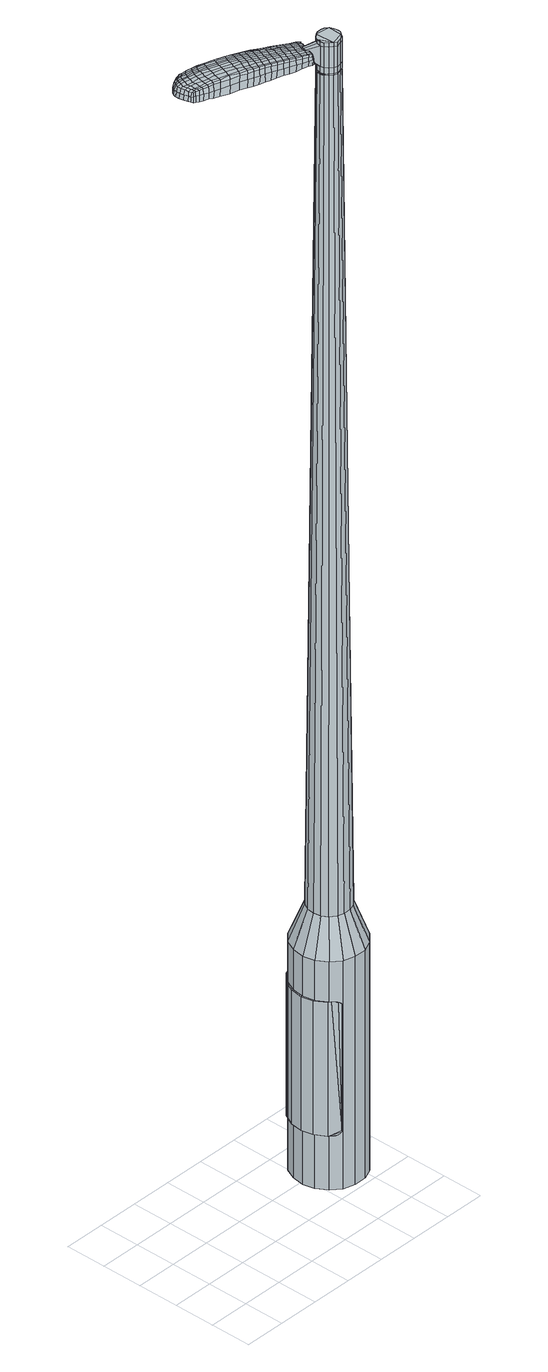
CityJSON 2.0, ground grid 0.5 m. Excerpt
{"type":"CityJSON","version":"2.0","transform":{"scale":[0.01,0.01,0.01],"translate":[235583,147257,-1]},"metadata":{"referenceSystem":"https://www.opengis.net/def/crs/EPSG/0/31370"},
"CityObjects":{
"object1":{"type":"GenericCityObject","attributes":{"cluster":380,"mean_distance_to_centroid":0.314,"new_centroid_x":235585.36,"new_centroid_y":147258,"mean_distance_to_camera":13.18,"H1":9.45,"H2":9.4,"Z_final":113.92,"cluster2":-1,"proj_x":235587.93,"proj_y":147249.96,"id_line":65017,"bearing_l":72.23,"distance":8.44,"orientation":"left","G_obj":162.23},"geometry":[{"type":"MultiSurface","lod":"2","boundaries":[[[0,1,2,3]],[[1,4,5,2]],[[4,6,7,5]],[[6,8,9,7]],[[8,10,11,9]],[[10,12,13,11]],[[12,14,15,13]],[[14,16,17,15]],[[16,18,19,17]],[[18,20,21,19]],[[20,22,23,21]],[[22,24,25,23]],[[24,26,27,25]],[[26,28,29,27]],[[28,30,31,29]],[[30,32,33,31]],[[32,34,35,33]],[[34,0,3,35]],[[36,37,38,39]],[[38,40,41,42]],[[41,43,42]],[[42,44,45,46]],[[45,47,46]],[[46,48,49,50]],[[49,51,50]],[[42,46,50,38]],[[50,52,39,38]],[[53,36,39]],[[2,5,7,35]],[[7,9,11,15]],[[11,13,15]],[[15,17,19,23]],[[19,21,23]],[[23,25,27,31]],[[27,29,31]],[[15,23,31,7]],[[31,33,35,7]],[[3,2,35]],[[1,0,54,55]],[[0,34,56,54]],[[34,32,57,56]],[[32,30,58,57]],[[30,28,59,58]],[[28,26,60,59]],[[26,24,61,60]],[[24,22,62,61]],[[22,20,63,62]],[[20,18,64,63]],[[18,16,65,64]],[[16,14,66,65]],[[14,12,67,66]],[[12,10,68,67]],[[10,8,69,68]],[[8,6,70,69]],[[6,4,71,70]],[[4,1,55,71]],[[55,54,72,73]],[[54,56,74,72]],[[56,57,75,74]],[[57,58,76,75]],[[58,59,77,76]],[[59,60,78,77]],[[60,61,79,78]],[[61,62,80,79]],[[62,63,81,80]],[[63,64,82,81]],[[64,65,83,82]],[[65,66,84,83]],[[66,67,85,84]],[[67,68,86,85]],[[68,69,87,86]],[[69,70,88,87]],[[70,71,89,88]],[[71,55,73,89]],[[90,91,92,93]],[[94,95,91,90]],[[96,97,95,94]],[[76,98,97,96]],[[77,99,98,76]],[[100,101,99,77]],[[79,102,101,100]],[[103,104,102,79]],[[81,105,104,103]],[[106,107,105,81]],[[83,108,107,106]],[[84,109,108,83]],[[110,111,109,84]],[[112,113,111,110]],[[87,114,113,112]],[[115,116,114,87]],[[89,117,116,115]],[[93,92,117,89]],[[118,119,120,121]],[[122,118,121,123]],[[124,122,123,125]],[[126,124,125,127]],[[128,126,127,129]],[[130,128,129,131]],[[132,130,131,133]],[[134,132,133,135]],[[136,134,135,137]],[[138,136,137,139]],[[140,138,139,141]],[[142,140,141,143]],[[144,142,143,145]],[[146,144,145,147]],[[148,146,147,149]],[[150,148,149,151]],[[73,72,90,93]],[[72,74,94,90]],[[74,75,96,94]],[[75,76,96]],[[78,100,77]],[[78,79,100]],[[80,103,79]],[[80,81,103]],[[82,106,81]],[[82,83,106]],[[85,110,84]],[[85,86,112,110]],[[86,87,112]],[[88,115,87]],[[88,89,115]],[[73,93,89]],[[152,153,92,91]],[[153,117,92]],[[154,116,117]],[[154,114,116]],[[155,113,114]],[[155,156,111,113]],[[156,109,111]],[[157,107,108]],[[157,105,107]],[[158,104,105]],[[158,102,104]],[[159,101,102]],[[159,99,101]],[[160,97,98]],[[160,161,95,97]],[[161,152,91,95]],[[39,52,150,162]],[[153,152,163,151]],[[53,39,162,119]],[[152,161,120,163]],[[36,53,119,118]],[[161,160,121,120]],[[37,36,118,122]],[[160,98,123,121]],[[38,37,122,124]],[[98,99,125,123]],[[40,38,124,126]],[[99,159,127,125]],[[41,40,126,128]],[[159,102,129,127]],[[43,41,128,130]],[[102,158,131,129]],[[42,43,130,132]],[[158,105,133,131]],[[44,42,132,134]],[[105,157,135,133]],[[45,44,134,136]],[[157,108,137,135]],[[47,45,136,138]],[[108,109,139,137]],[[46,47,138,140]],[[109,156,141,139]],[[48,46,140,142]],[[156,155,143,141]],[[49,48,142,144]],[[155,114,145,143]],[[51,49,144,146]],[[114,154,147,145]],[[50,51,146,148]],[[154,117,149,147]],[[52,50,148,150]],[[117,153,151,149]],[[150,151,164,165]],[[151,163,166,164]],[[163,120,167,166]],[[120,119,168,167]],[[119,162,169,168]],[[162,150,165,169]],[[170,171,172,173]],[[174,170,173,175]],[[170,174,176,177]],[[171,170,177,178]],[[179,180,181,182]],[[183,179,182,184]],[[179,183,185,186]],[[180,179,186,187]],[[188,189,190,191]],[[192,188,191,193]],[[188,192,194,195]],[[189,188,195,196]],[[197,198,199,200]],[[201,197,200,202]],[[197,201,203,204]],[[198,197,204,205]],[[206,207,208,209]],[[210,206,209,211]],[[206,210,212,213]],[[207,206,213,214]],[[215,216,217,218]],[[219,215,218,220]],[[215,219,221,222]],[[216,215,222,223]],[[224,225,226,227]],[[216,224,227,217]],[[224,216,223,228]],[[225,224,228,229]],[[230,231,232,233]],[[225,230,233,226]],[[230,225,229,234]],[[231,230,234,235]],[[236,174,175,237]],[[231,236,237,232]],[[236,231,235,238]],[[174,236,238,176]],[[239,240,241,242]],[[243,239,242,244]],[[239,243,245,246]],[[240,239,246,247]],[[248,249,250,251]],[[240,248,251,241]],[[248,240,247,252]],[[249,248,252,253]],[[254,255,256,257]],[[249,254,257,250]],[[254,249,253,258]],[[255,254,258,259]],[[260,261,262,263]],[[255,260,263,256]],[[260,255,259,264]],[[261,260,264,265]],[[266,171,178,267]],[[261,266,267,262]],[[266,261,265,268]],[[171,266,268,172]],[[269,270,271,272]],[[273,269,272,274]],[[269,273,275,276]],[[270,269,276,277]],[[278,279,280,281]],[[270,278,281,271]],[[278,270,277,282]],[[279,278,282,283]],[[284,285,286,287]],[[279,284,287,280]],[[284,279,283,288]],[[285,284,288,289]],[[290,183,184,291]],[[285,290,291,286]],[[290,285,289,292]],[[183,290,292,185]],[[293,294,295,296]],[[297,293,296,298]],[[293,297,299,300]],[[294,293,300,301]],[[302,303,304,305]],[[294,302,305,295]],[[302,294,301,306]],[[303,302,306,307]],[[308,309,310,311]],[[303,308,311,304]],[[308,303,307,312]],[[309,308,312,313]],[[314,315,316,317]],[[309,314,317,310]],[[314,309,313,318]],[[315,314,318,319]],[[320,180,187,321]],[[315,320,321,316]],[[320,315,319,322]],[[180,320,322,181]],[[323,209,208,324]],[[325,323,324,326]],[[323,325,327,328]],[[209,323,328,211]],[[329,325,326,330]],[[331,329,330,332]],[[329,331,333,334]],[[325,329,334,327]],[[335,331,332,336]],[[337,335,336,338]],[[335,337,339,340]],[[331,335,340,333]],[[341,337,338,342]],[[343,341,342,344]],[[341,343,345,346]],[[337,341,346,339]],[[347,343,344,348]],[[198,347,348,199]],[[347,198,205,349]],[[343,347,349,345]],[[350,351,196,195]],[[352,350,195,194]],[[350,352,353,354]],[[351,350,354,355]],[[356,357,355,354]],[[358,356,354,353]],[[356,358,359,360]],[[357,356,360,361]],[[362,363,361,360]],[[364,362,360,359]],[[362,364,365,366]],[[363,362,366,367]],[[368,369,367,366]],[[370,368,366,365]],[[368,370,203,201]],[[369,368,201,202]],[[371,372,373,374]],[[273,371,374,275]],[[371,273,274,375]],[[372,371,375,376]],[[377,192,193,378]],[[372,377,378,373]],[[377,372,376,379]],[[192,377,379,194]],[[380,381,382,383]],[[219,380,383,221]],[[380,219,220,384]],[[381,380,384,385]],[[386,387,388,389]],[[381,386,389,382]],[[386,381,385,390]],[[387,386,390,391]],[[392,189,196,393]],[[387,392,393,388]],[[392,387,391,394]],[[189,392,394,190]],[[395,396,397,398]],[[177,395,398,178]],[[395,177,176,399]],[[396,395,399,400]],[[401,402,403,404]],[[396,401,404,397]],[[401,396,400,405]],[[402,401,405,406]],[[407,200,199,408]],[[402,407,408,403]],[[407,402,406,409]],[[200,407,409,202]],[[410,411,412,413]],[[182,410,413,184]],[[410,182,181,414]],[[411,410,414,415]],[[416,204,203,417]],[[411,416,417,412]],[[416,411,415,418]],[[204,416,418,205]],[[419,420,421,422]],[[297,419,422,299]],[[419,297,298,423]],[[420,419,423,424]],[[425,210,211,426]],[[420,425,426,421]],[[425,420,424,427]],[[210,425,427,212]],[[428,429,430,431]],[[243,428,431,245]],[[428,243,244,432]],[[429,428,432,433]],[[434,435,436,437]],[[429,434,437,430]],[[434,429,433,438]],[[435,434,438,439]],[[440,207,214,441]],[[435,440,441,436]],[[440,435,439,442]],[[207,440,442,208]],[[443,444,433,432]],[[242,443,432,244]],[[443,242,241,445]],[[444,443,445,446]],[[447,448,439,438]],[[444,447,438,433]],[[447,444,446,449]],[[448,447,449,450]],[[451,324,208,442]],[[448,451,442,439]],[[451,448,450,452]],[[324,451,452,326]],[[453,454,455,456]],[[300,453,456,301]],[[453,300,299,422]],[[454,453,422,421]],[[457,328,327,458]],[[454,457,458,455]],[[457,454,421,426]],[[328,457,426,211]],[[459,460,446,445]],[[251,459,445,241]],[[459,251,250,461]],[[460,459,461,462]],[[463,464,450,449]],[[460,463,449,446]],[[463,460,462,465]],[[464,463,465,466]],[[467,330,326,452]],[[464,467,452,450]],[[467,464,466,468]],[[330,467,468,332]],[[469,470,471,472]],[[306,469,472,307]],[[469,306,301,456]],[[470,469,456,455]],[[473,334,333,474]],[[470,473,474,471]],[[473,470,455,458]],[[334,473,458,327]],[[475,476,462,461]],[[257,475,461,250]],[[475,257,256,477]],[[476,475,477,478]],[[479,480,466,465]],[[476,479,465,462]],[[479,476,478,481]],[[480,479,481,482]],[[483,336,332,468]],[[480,483,468,466]],[[483,480,482,484]],[[336,483,484,338]],[[485,486,487,488]],[[312,485,488,313]],[[485,312,307,472]],[[486,485,472,471]],[[489,340,339,490]],[[486,489,490,487]],[[489,486,471,474]],[[340,489,474,333]],[[491,492,478,477]],[[263,491,477,256]],[[491,263,262,493]],[[492,491,493,494]],[[495,496,482,481]],[[492,495,481,478]],[[495,492,494,497]],[[496,495,497,498]],[[499,342,338,484]],[[496,499,484,482]],[[499,496,498,500]],[[342,499,500,344]],[[501,502,503,504]],[[318,501,504,319]],[[501,318,313,488]],[[502,501,488,487]],[[505,346,345,506]],[[502,505,506,503]],[[505,502,487,490]],[[346,505,490,339]],[[507,508,494,493]],[[267,507,493,262]],[[507,267,178,398]],[[508,507,398,397]],[[509,510,498,497]],[[508,509,497,494]],[[509,508,397,404]],[[510,509,404,403]],[[511,348,344,500]],[[510,511,500,498]],[[511,510,403,408]],[[348,511,408,199]],[[512,513,415,414]],[[322,512,414,181]],[[512,322,319,504]],[[513,512,504,503]],[[514,349,205,418]],[[513,514,418,415]],[[514,513,503,506]],[[349,514,506,345]],[[515,516,376,375]],[[272,515,375,274]],[[515,272,271,517]],[[516,515,517,518]],[[519,352,194,379]],[[516,519,379,376]],[[519,516,518,520]],[[352,519,520,353]],[[521,522,523,524]],[[222,521,524,223]],[[521,222,221,383]],[[522,521,383,382]],[[525,526,527,528]],[[522,525,528,523]],[[525,522,382,389]],[[526,525,389,388]],[[529,351,355,530]],[[526,529,530,527]],[[529,526,388,393]],[[351,529,393,196]],[[531,532,518,517]],[[281,531,517,271]],[[531,281,280,533]],[[532,531,533,534]],[[535,358,353,520]],[[532,535,520,518]],[[535,532,534,536]],[[358,535,536,359]],[[537,538,539,540]],[[228,537,540,229]],[[537,228,223,524]],[[538,537,524,523]],[[541,542,543,544]],[[538,541,544,539]],[[541,538,523,528]],[[542,541,528,527]],[[545,357,361,546]],[[542,545,546,543]],[[545,542,527,530]],[[357,545,530,355]],[[547,548,534,533]],[[287,547,533,280]],[[547,287,286,549]],[[548,547,549,550]],[[551,364,359,536]],[[548,551,536,534]],[[551,548,550,552]],[[364,551,552,365]],[[553,554,555,556]],[[234,553,556,235]],[[553,234,229,540]],[[554,553,540,539]],[[557,558,559,560]],[[554,557,560,555]],[[557,554,539,544]],[[558,557,544,543]],[[561,363,367,562]],[[558,561,562,559]],[[561,558,543,546]],[[363,561,546,361]],[[563,564,550,549]],[[291,563,549,286]],[[563,291,184,413]],[[564,563,413,412]],[[565,370,365,552]],[[564,565,552,550]],[[565,564,412,417]],[[370,565,417,203]],[[566,567,400,399]],[[238,566,399,176]],[[566,238,235,556]],[[567,566,556,555]],[[568,569,406,405]],[[567,568,405,400]],[[568,567,555,560]],[[569,568,560,559]],[[570,369,202,409]],[[569,570,409,406]],[[570,569,559,562]],[[369,570,562,367]],[[571,572,573,574]],[[574,573,575,576]],[[577,575,573,578]],[[578,573,572,579]],[[580,581,582,583]],[[583,582,584,585]],[[586,584,582,587]],[[587,582,581,588]],[[589,590,591,592]],[[592,591,593,594]],[[595,593,591,596]],[[596,591,590,597]],[[598,599,600,601]],[[601,600,602,603]],[[604,602,600,605]],[[605,600,599,606]],[[607,608,609,610]],[[610,609,611,612]],[[613,611,609,614]],[[614,609,608,615]],[[616,617,618,619]],[[619,618,620,621]],[[622,620,618,623]],[[623,618,617,624]],[[625,626,627,628]],[[628,627,617,616]],[[624,617,627,629]],[[629,627,626,630]],[[631,632,633,634]],[[634,633,626,625]],[[630,626,633,635]],[[635,633,632,636]],[[576,575,637,638]],[[638,637,632,631]],[[636,632,637,639]],[[639,637,575,577]],[[640,641,642,643]],[[643,642,644,645]],[[646,644,642,647]],[[647,642,641,648]],[[649,650,651,652]],[[652,651,641,640]],[[648,641,651,653]],[[653,651,650,654]],[[655,656,657,658]],[[658,657,650,649]],[[654,650,657,659]],[[659,657,656,660]],[[661,662,663,664]],[[664,663,656,655]],[[660,656,663,665]],[[665,663,662,666]],[[579,572,667,668]],[[668,667,662,661]],[[666,662,667,669]],[[669,667,572,571]],[[670,671,672,673]],[[673,672,674,675]],[[676,674,672,677]],[[677,672,671,678]],[[679,680,681,682]],[[682,681,671,670]],[[678,671,681,683]],[[683,681,680,684]],[[685,686,687,688]],[[688,687,680,679]],[[684,680,687,689]],[[689,687,686,690]],[[585,584,691,692]],[[692,691,686,685]],[[690,686,691,693]],[[693,691,584,586]],[[694,695,696,697]],[[697,696,698,699]],[[700,698,696,701]],[[701,696,695,702]],[[703,704,705,706]],[[706,705,695,694]],[[702,695,705,707]],[[707,705,704,708]],[[709,710,711,712]],[[712,711,704,703]],[[708,704,711,713]],[[713,711,710,714]],[[715,716,717,718]],[[718,717,710,709]],[[714,710,717,719]],[[719,717,716,720]],[[588,581,721,722]],[[722,721,716,715]],[[720,716,721,723]],[[723,721,581,580]],[[607,610,724,725]],[[725,724,726,727]],[[728,726,724,729]],[[729,724,610,612]],[[727,726,730,731]],[[731,730,732,733]],[[734,732,730,735]],[[735,730,726,728]],[[733,732,736,737]],[[737,736,738,739]],[[740,738,736,741]],[[741,736,732,734]],[[739,738,742,743]],[[743,742,744,745]],[[746,744,742,747]],[[747,742,738,740]],[[745,744,748,749]],[[749,748,599,598]],[[606,599,748,750]],[[750,748,744,746]],[[597,751,752,596]],[[596,752,753,595]],[[754,753,752,755]],[[755,752,751,756]],[[756,757,758,755]],[[755,758,759,754]],[[760,759,758,761]],[[761,758,757,762]],[[762,763,764,761]],[[761,764,765,760]],[[766,765,764,767]],[[767,764,763,768]],[[768,769,770,767]],[[767,770,771,766]],[[604,771,770,602]],[[602,770,769,603]],[[772,773,774,775]],[[775,774,674,676]],[[675,674,774,776]],[[776,774,773,777]],[[594,593,778,779]],[[779,778,773,772]],[[777,773,778,780]],[[780,778,593,595]],[[781,782,783,784]],[[784,783,620,622]],[[621,620,783,785]],[[785,783,782,786]],[[787,788,789,790]],[[790,789,782,781]],[[786,782,789,791]],[[791,789,788,792]],[[597,590,793,794]],[[794,793,788,787]],[[792,788,793,795]],[[795,793,590,589]],[[796,797,798,799]],[[799,798,578,579]],[[577,578,798,800]],[[800,798,797,801]],[[802,803,804,805]],[[805,804,797,796]],[[801,797,804,806]],[[806,804,803,807]],[[598,601,808,809]],[[809,808,803,802]],[[807,803,808,810]],[[810,808,601,603]],[[811,812,813,814]],[[814,813,583,585]],[[580,583,813,815]],[[815,813,812,816]],[[604,605,817,818]],[[818,817,812,811]],[[816,812,817,819]],[[819,817,605,606]],[[820,821,698,822]],[[822,698,700]],[[699,698,823]],[[823,698,821,824]],[[612,611,825,826]],[[826,825,821,820]],[[824,821,825,827]],[[827,825,611,613]],[[828,829,830,831]],[[831,830,644,646]],[[645,644,830,832]],[[832,830,829,833]],[[834,835,836,837]],[[837,836,829,828]],[[833,829,836,838]],[[838,836,835,839]],[[615,608,840,841]],[[841,840,835,834]],[[839,835,840,842]],[[842,840,608,607]],[[833,843,844,832]],[[832,844,643,645]],[[640,643,844,845]],[[844,843,845]],[[839,846,847,838]],[[838,847,843,833]],[[845,843,847,848]],[[848,847,846,849]],[[607,725,165,842]],[[842,165,846,839]],[[849,846,165,850]],[[850,165,725,727]],[[851,852,853,854]],[[854,853,701,702]],[[700,701,853,822]],[[822,853,852,820]],[[728,729,855,856]],[[856,855,852,851]],[[820,852,855,826]],[[826,855,729,612]],[[857,858,845]],[[845,858,652,640]],[[649,652,858,859]],[[859,858,857,860]],[[849,861,862,848]],[[848,862,857,845]],[[860,857,862,863]],[[863,862,861,864]],[[727,731,865,850]],[[850,865,861,849]],[[864,861,865,866]],[[866,865,731,733]],[[867,868,869,870]],[[870,869,707,708]],[[702,707,869,854]],[[854,869,868,851]],[[734,735,871,872]],[[872,871,868,867]],[[851,868,871,856]],[[856,871,735,728]],[[860,873,874,859]],[[859,874,658,649]],[[655,658,874,875]],[[875,874,873,876]],[[864,877,878,863]],[[863,878,873,860]],[[876,873,878,879]],[[879,878,877,880]],[[733,737,881,866]],[[866,881,877,864]],[[880,877,881,882]],[[882,881,737,739]],[[883,884,885,886]],[[886,885,713,714]],[[708,713,885,870]],[[870,885,884,867]],[[740,741,887,888]],[[888,887,884,883]],[[867,884,887,872]],[[872,887,741,734]],[[876,889,890,875]],[[875,890,664,655]],[[661,664,890,891]],[[891,890,889,892]],[[880,893,894,879]],[[879,894,889,876]],[[892,889,894,895]],[[895,894,893,896]],[[739,743,897,882]],[[882,897,893,880]],[[896,893,897,898]],[[898,897,743,745]],[[899,900,901,902]],[[902,901,719,720]],[[714,719,901,886]],[[886,901,900,883]],[[746,747,903,904]],[[904,903,900,899]],[[883,900,903,888]],[[888,903,747,740]],[[892,905,906,891]],[[891,906,668,661]],[[579,668,906,799]],[[799,906,905,796]],[[896,907,908,895]],[[895,908,905,892]],[[796,905,908,805]],[[805,908,907,802]],[[745,749,909,898]],[[898,909,907,896]],[[802,907,909,809]],[[809,909,749,598]],[[816,910,911,815]],[[815,911,723,580]],[[720,723,911,902]],[[902,911,910,899]],[[606,750,912,819]],[[819,912,910,816]],[[899,910,912,904]],[[904,912,750,746]],[[777,913,914,776]],[[776,914,673,675]],[[670,673,914,915]],[[915,914,913,916]],[[595,753,917,780]],[[780,917,913,777]],[[916,913,917,918]],[[918,917,753,754]],[[919,920,921,922]],[[922,921,623,624]],[[622,623,921,784]],[[784,921,920,781]],[[923,924,925,926]],[[926,925,920,919]],[[781,920,925,790]],[[790,925,924,787]],[[756,751,927,928]],[[928,927,924,923]],[[787,924,927,794]],[[794,927,751,597]],[[916,929,930,915]],[[915,930,682,670]],[[679,682,930,931]],[[931,930,929,932]],[[754,759,933,918]],[[918,933,929,916]],[[932,929,933,934]],[[934,933,759,760]],[[935,936,937,938]],[[938,937,629,630]],[[624,629,937,922]],[[922,937,936,919]],[[939,940,941,942]],[[942,941,936,935]],[[919,936,941,926]],[[926,941,940,923]],[[762,757,943,944]],[[944,943,940,939]],[[923,940,943,928]],[[928,943,757,756]],[[932,945,946,931]],[[931,946,688,679]],[[685,688,946,947]],[[947,946,945,948]],[[760,765,949,934]],[[934,949,945,932]],[[948,945,949,950]],[[950,949,765,766]],[[951,952,953,954]],[[954,953,635,636]],[[630,635,953,938]],[[938,953,952,935]],[[955,956,957,958]],[[958,957,952,951]],[[935,952,957,942]],[[942,957,956,939]],[[768,763,959,960]],[[960,959,956,955]],[[939,956,959,944]],[[944,959,763,762]],[[948,961,962,947]],[[947,962,692,685]],[[585,692,962,814]],[[814,962,961,811]],[[766,771,963,950]],[[950,963,961,948]],[[811,961,963,818]],[[818,963,771,604]],[[801,964,965,800]],[[800,965,639,577]],[[636,639,965,954]],[[954,965,964,951]],[[807,966,967,806]],[[806,967,964,801]],[[951,964,967,958]],[[958,967,966,955]],[[603,769,968,810]],[[810,968,966,807]],[[955,966,968,960]],[[960,968,769,768]],[[571,574,173,172]],[[574,576,175,173]],[[586,587,186,185]],[[587,588,187,186]],[[589,592,191,190]],[[592,594,193,191]],[[613,614,213,212]],[[614,615,214,213]],[[616,619,218,217]],[[619,621,220,218]],[[625,628,227,226]],[[628,616,217,227]],[[631,634,233,232]],[[634,625,226,233]],[[576,638,237,175]],[[638,631,232,237]],[[646,647,246,245]],[[647,648,247,246]],[[648,653,252,247]],[[653,654,253,252]],[[654,659,258,253]],[[659,660,259,258]],[[660,665,264,259]],[[665,666,265,264]],[[666,669,268,265]],[[669,571,172,268]],[[676,677,276,275]],[[677,678,277,276]],[[678,683,282,277]],[[683,684,283,282]],[[684,689,288,283]],[[689,690,289,288]],[[690,693,292,289]],[[693,586,185,292]],[[694,697,296,295]],[[697,699,298,296]],[[703,706,305,304]],[[706,694,295,305]],[[709,712,311,310]],[[712,703,304,311]],[[715,718,317,316]],[[718,709,310,317]],[[588,722,321,187]],[[722,715,316,321]],[[772,775,374,373]],[[775,676,275,374]],[[594,779,378,193]],[[779,772,373,378]],[[621,785,384,220]],[[785,786,385,384]],[[786,791,390,385]],[[791,792,391,390]],[[792,795,394,391]],[[795,589,190,394]],[[699,823,423,298]],[[823,824,424,423]],[[824,827,427,424]],[[827,613,212,427]],[[828,831,431,430]],[[831,646,245,431]],[[834,837,437,436]],[[837,828,430,437]],[[615,841,441,214]],[[841,834,436,441]],[[969,970,971,972]],[[973,974,972,971]],[[975,976,977,978]],[[979,980,981,982]],[[970,983,984,971]],[[985,973,971,984]],[[986,975,978,987]],[[988,989,980,979]],[[983,990,991,984]],[[991,992,985,984]],[[993,986,987,994]],[[995,989,988,996]],[[990,997,998,991]],[[998,999,992,991]],[[1000,993,994,1001]],[[1002,995,996,1003]],[[1004,1005,1006,1007]],[[1008,1009,1005,1004]],[[1008,1010,1011,1009]],[[1010,1012,1013,1011]],[[1014,1015,1016,1017]],[[1018,1019,1015,1014]],[[1020,1021,1019,1018]],[[1022,1023,1021,1020]],[[1017,1006,1005,1014]],[[1014,1005,1009,1018]],[[1009,1011,1020,1018]],[[1011,1013,1022,1020]],[[978,977,974,973]],[[987,978,973,985]],[[992,994,987,985]],[[999,1001,994,992]],[[979,982,976,975]],[[988,979,975,986]],[[996,988,986,993]],[[1003,996,993,1000]],[[980,1004,1007,981]],[[989,1008,1004,980]],[[1010,1008,989,995]],[[1012,1010,995,1002]],[[1024,1025,1026,1027]],[[1026,1028,1029,1030]],[[1026,1030,1031,1032]],[[1026,1032,1027]],[[1033,1024,1027,1034]],[[1035,1034,1027,1036]],[[1037,1036,1027]],[[1038,1026,1025,1039]],[[1040,1038,1039,1041]],[[1042,1040,1041,1043]],[[1044,1042,1043,1045]],[[1046,1044,1045,1047]],[[1047,1048,1049,1050]],[[1047,1050,1051,1052]],[[1047,1052,1053,1054]],[[1053,1055,1056,1057]],[[1053,1057,1058,1059]],[[1053,1059,1054]],[[1047,1054,1046]],[[1060,1061,1025,1024]],[[1062,1063,1028,1026]],[[1064,1065,1037,1027]],[[1061,1066,1039,1025]],[[1067,1062,1026,1038]],[[1066,1068,1041,1039]],[[1069,1067,1038,1040]],[[1068,1070,1043,1041]],[[1071,1069,1040,1042]],[[1070,1072,1045,1043]],[[1073,1071,1042,1044]],[[1072,1074,1047,1045]],[[1075,1073,1044,1046]],[[1074,1076,1048,1047]],[[1077,1078,1055,1053]],[[1079,1075,1046,1054]],[[1049,1048,1076,1080]],[[1050,1049,1080,1081]],[[1051,1050,1081,1082]],[[1052,1051,1082,1083]],[[1053,1052,1083,1077]],[[1084,1060,1024,1033]],[[1085,1084,1033,1034]],[[1086,1085,1034,1035]],[[1087,1086,1035,1036]],[[1065,1087,1036,1037]],[[1029,1028,1063,1088]],[[1056,1055,1078,1089]],[[1030,1029,1088,1090]],[[1031,1030,1090,1091]],[[1032,1031,1091,1092]],[[1027,1032,1092,1064]],[[1057,1056,1089,1093]],[[1058,1057,1093,1094]],[[1059,1058,1094,1095]],[[1054,1059,1095,1079]]]}]}
},
"vertices":[
[194,112,384],[200,125,384],[200,125,96],[194,112,96],[211,135,384],[211,135,96],[225,140,384],[225,140,96],[240,141,384],[240,141,96],[254,136,384],[254,136,96],[265,127,384],[265,127,96],[273,115,384],[273,115,96],[276,100,384],[276,100,96],[274,86,384],[274,86,96],[267,73,384],[267,73,96],[256,63,384],[256,63,96],[243,57,384],[243,57,96],[228,57,384],[228,57,96],[214,61,384],[214,61,96],[203,70,384],[203,70,96],[195,83,384],[195,83,96],[192,97,384],[192,97,96],[221,94,1524],[224,90,1524],[228,87,1524],[221,103,1524],[232,85,1524],[237,86,1524],[244,91,1524],[241,87,1524],[247,95,1524],[247,99,1524],[244,108,1524],[246,104,1524],[240,111,1524],[236,112,1524],[227,110,1524],[231,112,1524],[223,107,1524],[220,98,1524],[210,106,429],[214,114,429],[209,98,429],[211,89,429],[215,82,429],[222,76,429],[230,74,429],[239,74,429],[247,77,429],[254,83,429],[258,91,429],[259,100,429],[257,108,429],[253,116,429],[246,121,429],[237,124,429],[229,123,429],[220,120,429],[221,103,1483],[223,107,1483],[220,98,1483],[221,94,1483],[224,90,1483],[228,87,1483],[232,85,1483],[237,86,1483],[241,87,1483],[244,91,1483],[247,95,1483],[247,99,1483],[246,104,1483],[244,108,1483],[240,111,1483],[236,112,1483],[231,112,1483],[227,110,1483],[222,103,1483],[222,103,1485],[224,107,1485],[224,107,1483],[221,98,1483],[221,98,1485],[222,94,1483],[222,94,1485],[224,90,1485],[228,87,1485],[232,86,1483],[232,86,1485],[237,86,1485],[241,88,1483],[241,88,1485],[244,91,1485],[246,95,1483],[246,95,1485],[247,99,1485],[246,104,1485],[243,107,1483],[243,107,1485],[240,110,1483],[240,110,1485],[236,112,1485],[231,111,1483],[231,111,1485],[227,110,1485],[221,94,1519],[220,98,1519],[220,98,1493],[221,94,1493],[224,90,1519],[224,90,1493],[228,87,1519],[228,87,1493],[232,85,1519],[232,85,1493],[237,86,1519],[237,86,1493],[241,87,1519],[241,87,1493],[244,91,1519],[244,91,1493],[247,95,1519],[247,95,1493],[247,99,1519],[247,99,1493],[246,104,1519],[246,104,1493],[244,108,1519],[244,108,1493],[240,111,1519],[240,111,1493],[236,112,1519],[236,112,1493],[231,112,1519],[231,112,1493],[227,110,1519],[227,110,1493],[223,107,1519],[223,107,1493],[221,103,1485],[223,107,1485],[231,112,1485],[240,111,1485],[244,108,1485],[247,95,1485],[241,87,1485],[232,85,1485],[221,94,1485],[220,98,1485],[221,103,1519],[221,103,1493],[204,112,1513],[204,112,1518],[203,109,1513],[202,106,1513],[202,106,1518],[203,109,1518],[139,150,1519],[145,147,1518],[145,149,1509],[138,152,1510],[131,153,1519],[130,155,1510],[131,151,1526],[139,148,1525],[146,146,1525],[127,113,1519],[134,111,1518],[135,112,1525],[128,114,1525],[118,116,1519],[120,117,1526],[117,115,1510],[125,112,1510],[132,110,1509],[62,152,1519],[63,156,1519],[62,156,1513],[61,153,1513],[62,148,1519],[61,148,1513],[64,148,1524],[64,152,1524],[65,155,1524],[133,130,1530],[140,127,1529],[141,131,1529],[134,133,1530],[124,132,1531],[125,136,1531],[123,129,1530],[132,126,1530],[139,124,1529],[210,105,1512],[210,108,1512],[209,108,1517],[209,106,1517],[209,102,1512],[208,103,1517],[208,102,1506],[209,105,1506],[210,108,1506],[82,167,1519],[85,166,1519],[85,168,1512],[81,168,1512],[79,167,1518],[79,168,1512],[80,166,1522],[82,165,1523],[85,165,1524],[90,165,1519],[95,164,1519],[95,165,1512],[89,167,1512],[90,164,1524],[95,162,1525],[101,162,1519],[109,160,1519],[108,162,1511],[100,164,1511],[101,161,1526],[109,158,1526],[119,156,1519],[119,158,1510],[120,155,1526],[208,123,1513],[201,126,1513],[201,125,1518],[208,122,1517],[213,121,1512],[212,121,1516],[212,122,1506],[207,125,1507],[200,127,1507],[194,129,1514],[187,132,1515],[187,130,1520],[194,127,1519],[193,130,1507],[186,133,1507],[180,134,1515],[173,137,1516],[173,135,1522],[180,133,1521],[179,136,1508],[172,139,1508],[166,140,1517],[159,142,1517],[159,140,1524],[166,138,1523],[165,141,1508],[158,144,1509],[152,145,1518],[153,143,1524],[151,147,1509],[70,133,1519],[73,131,1519],[74,132,1524],[71,134,1523],[68,134,1518],[69,135,1522],[67,133,1512],[69,132,1512],[72,130,1512],[78,129,1519],[83,127,1519],[84,128,1525],[79,131,1524],[76,128,1512],[82,126,1512],[89,125,1519],[96,123,1519],[97,124,1526],[90,126,1526],[87,124,1511],[94,122,1511],[107,119,1519],[108,120,1526],[105,118,1510],[198,94,1513],[191,96,1513],[190,96,1507],[197,94,1507],[204,93,1512],[203,93,1506],[203,94,1516],[199,95,1517],[192,97,1518],[184,98,1514],[176,100,1515],[175,99,1507],[182,97,1507],[185,99,1519],[177,101,1520],[169,102,1515],[162,104,1516],[160,103,1508],[168,101,1508],[170,103,1521],[163,105,1522],[155,106,1517],[148,108,1517],[146,106,1509],[153,105,1508],[156,107,1523],[149,109,1524],[141,109,1518],[139,108,1509],[142,111,1524],[203,107,1519],[204,110,1519],[196,110,1520],[197,112,1520],[195,107,1520],[203,105,1519],[189,112,1522],[190,114,1522],[182,114,1523],[183,117,1523],[181,111,1523],[188,109,1521],[175,116,1524],[176,119,1524],[168,119,1525],[169,121,1525],[167,116,1525],[174,113,1524],[161,121,1526],[162,124,1526],[154,123,1527],[155,126,1527],[153,120,1527],[160,118,1526],[147,125,1528],[148,128,1528],[146,122,1528],[67,151,1527],[68,154,1527],[66,147,1526],[70,145,1527],[71,149,1528],[72,153,1528],[77,147,1529],[78,151,1529],[76,143,1528],[83,141,1530],[84,145,1530],[85,149,1530],[91,143,1531],[92,147,1531],[90,139,1530],[99,136,1531],[100,140,1531],[101,144,1531],[112,136,1531],[113,140,1531],[111,133,1531],[66,136,1518],[65,138,1519],[64,138,1513],[65,135,1513],[68,136,1523],[66,139,1523],[63,143,1519],[62,143,1513],[65,143,1524],[77,166,1518],[74,166,1518],[76,165,1523],[78,165,1523],[77,168,1513],[74,167,1513],[71,164,1519],[68,162,1519],[69,161,1524],[72,163,1523],[70,165,1513],[67,162,1513],[65,159,1519],[67,158,1524],[64,159,1513],[139,146,1528],[138,145,1528],[145,142,1528],[146,144,1527],[131,149,1528],[130,148,1529],[137,142,1529],[136,139,1530],[143,137,1529],[144,140,1528],[129,145,1529],[127,142,1530],[135,136,1530],[142,134,1529],[126,139,1531],[129,116,1528],[129,118,1529],[121,120,1529],[120,118,1528],[136,114,1527],[136,116,1528],[130,122,1529],[122,124,1530],[137,120,1528],[206,94,1512],[207,96,1512],[206,97,1517],[205,95,1517],[205,93,1506],[205,95,1506],[208,99,1512],[207,100,1517],[207,99,1506],[214,119,1512],[214,118,1512],[213,119,1506],[214,120,1506],[213,119,1517],[212,118,1517],[213,115,1512],[212,113,1512],[211,114,1506],[212,116,1506],[212,115,1517],[211,113,1517],[211,110,1512],[211,111,1506],[210,111,1517],[208,121,1519],[207,119,1519],[201,123,1520],[200,122,1520],[207,117,1519],[206,115,1519],[200,120,1520],[199,117,1520],[205,112,1519],[198,115,1520],[200,96,1519],[200,98,1519],[193,100,1520],[193,98,1520],[201,101,1519],[194,103,1520],[194,126,1521],[193,124,1521],[187,129,1522],[186,127,1522],[193,122,1521],[192,120,1521],[185,125,1522],[185,122,1523],[191,117,1522],[184,119,1523],[185,100,1521],[186,102,1521],[179,104,1522],[178,102,1522],[187,105,1521],[180,108,1522],[180,131,1523],[179,130,1523],[173,134,1524],[172,132,1524],[178,127,1523],[178,124,1524],[172,130,1525],[171,127,1525],[177,122,1524],[170,124,1525],[171,104,1523],[172,106,1523],[165,108,1524],[164,106,1524],[173,110,1524],[166,112,1525],[166,136,1525],[165,135,1525],[159,139,1526],[159,137,1526],[165,132,1526],[164,129,1526],[158,135,1527],[157,132,1527],[163,127,1526],[156,129,1527],[157,108,1525],[157,110,1525],[150,112,1526],[150,110,1526],[159,114,1526],[151,116,1527],[152,141,1527],[152,140,1527],[151,137,1527],[150,134,1528],[149,131,1528],[143,112,1527],[143,114,1527],[144,118,1528],[70,135,1525],[69,138,1525],[73,134,1526],[72,136,1526],[67,142,1526],[71,141,1527],[80,165,1525],[78,164,1525],[82,163,1526],[84,164,1525],[75,162,1525],[72,160,1526],[76,159,1527],[79,161,1526],[70,158,1526],[74,156,1527],[78,132,1526],[77,134,1527],[84,130,1527],[83,132,1528],[77,139,1528],[83,136,1529],[89,163,1526],[87,162,1527],[93,160,1528],[95,161,1527],[84,160,1527],[82,157,1528],[89,155,1529],[91,158,1528],[80,154,1528],[87,152,1530],[90,128,1528],[90,130,1529],[98,125,1528],[98,127,1529],[90,134,1529],[98,132,1530],[101,159,1528],[99,158,1528],[107,155,1529],[108,157,1528],[97,156,1529],[95,153,1530],[104,150,1530],[105,153,1530],[93,150,1530],[102,147,1531],[109,122,1529],[109,124,1529],[110,128,1530],[119,153,1528],[118,152,1529],[117,149,1530],[116,146,1530],[114,143,1531],[144,147,1509],[145,145,1518],[138,148,1518],[137,150,1509],[130,151,1519],[129,153,1510],[130,149,1525],[138,146,1525],[145,144,1525],[135,114,1525],[134,113,1518],[127,115,1518],[129,116,1525],[119,117,1519],[120,119,1525],[117,116,1510],[125,114,1509],[132,112,1509],[65,155,1513],[65,155,1519],[64,152,1519],[63,152,1513],[64,148,1519],[63,148,1513],[66,148,1524],[66,151,1524],[67,154,1524],[140,131,1528],[139,128,1528],[132,130,1529],[133,133,1529],[124,133,1529],[125,136,1529],[123,129,1529],[131,127,1529],[138,124,1528],[207,109,1516],[208,109,1512],[208,106,1512],[207,106,1516],[207,103,1512],[206,104,1516],[206,103,1506],[207,106,1506],[208,109,1506],[84,166,1512],[85,164,1519],[82,165,1518],[81,166,1512],[80,165,1518],[79,166,1512],[80,164,1522],[82,163,1523],[85,163,1523],[94,163,1512],[95,162,1519],[89,163,1519],[89,165,1512],[90,162,1524],[95,160,1525],[107,160,1511],[108,158,1519],[101,160,1519],[100,162,1511],[101,159,1525],[108,156,1526],[119,155,1519],[118,156,1510],[119,153,1526],[200,123,1518],[200,124,1513],[207,122,1513],[207,120,1517],[211,119,1512],[210,119,1515],[211,121,1506],[206,123,1506],[199,126,1507],[186,128,1520],[186,130,1514],[193,127,1514],[193,126,1519],[192,128,1507],[185,131,1507],[172,134,1522],[172,135,1516],[179,132,1515],[179,131,1521],[178,134,1508],[171,137,1508],[158,139,1523],[158,140,1517],[165,138,1516],[165,136,1522],[164,140,1508],[157,142,1508],[151,143,1517],[152,141,1524],[151,145,1509],[75,134,1523],[74,133,1519],[71,134,1518],[72,136,1523],[69,136,1518],[70,136,1522],[68,135,1512],[70,134,1512],[73,132,1512],[85,130,1525],[84,129,1519],[79,131,1519],[79,132,1524],[77,130,1512],[82,128,1512],[98,125,1526],[97,124,1519],[89,127,1519],[90,128,1525],[88,126,1511],[95,123,1511],[108,121,1519],[109,122,1526],[106,120,1510],[190,97,1507],[191,98,1513],[199,96,1513],[197,96,1506],[204,95,1512],[202,95,1506],[203,96,1515],[199,97,1517],[192,99,1518],[175,101,1507],[177,102,1514],[184,100,1514],[183,99,1507],[185,101,1519],[178,103,1520],[161,105,1508],[162,106,1516],[169,104,1515],[168,103,1508],[171,105,1521],[163,107,1522],[146,108,1508],[148,109,1517],[155,108,1516],[154,107,1508],[156,109,1522],[149,111,1523],[141,111,1517],[139,110,1509],[142,112,1524],[202,108,1518],[203,110,1518],[196,110,1519],[197,112,1519],[195,107,1519],[202,105,1518],[189,112,1520],[189,115,1520],[182,114,1521],[182,117,1521],[181,111,1521],[188,109,1520],[174,117,1523],[175,119,1523],[167,119,1524],[168,122,1524],[166,116,1524],[173,114,1523],[160,121,1525],[161,124,1525],[153,123,1526],[154,126,1526],[152,120,1526],[159,118,1525],[146,126,1527],[147,128,1527],[145,122,1527],[69,154,1526],[68,151,1526],[68,147,1525],[71,146,1526],[72,149,1526],[73,153,1526],[79,151,1528],[78,147,1528],[77,144,1527],[84,141,1528],[84,145,1529],[86,148,1529],[92,146,1530],[91,143,1530],[90,139,1529],[99,137,1530],[100,140,1530],[101,144,1530],[113,140,1530],[112,136,1530],[111,133,1530],[66,138,1513],[67,139,1518],[68,137,1518],[67,136,1512],[70,137,1523],[68,139,1523],[65,143,1519],[64,143,1513],[67,143,1523],[76,163,1523],[75,164,1518],[78,164,1518],[79,163,1523],[77,166,1512],[75,165,1512],[71,160,1523],[69,160,1519],[72,162,1519],[74,161,1523],[72,163,1513],[69,161,1513],[67,158,1519],[68,157,1524],[66,158,1513],[144,142,1527],[138,144,1527],[138,145,1527],[145,143,1526],[130,148,1527],[129,147,1528],[142,136,1528],[136,139,1528],[137,142,1528],[143,139,1527],[128,145,1528],[127,142,1529],[134,136,1529],[141,134,1528],[126,139,1529],[121,121,1528],[129,119,1527],[129,117,1527],[121,119,1527],[136,115,1526],[136,117,1527],[130,122,1528],[122,125,1528],[137,120,1527],[204,97,1516],[204,96,1512],[204,96,1516],[203,95,1506],[203,96,1506],[205,100,1512],[205,100,1516],[204,99,1506],[211,119,1506],[212,118,1512],[212,119,1512],[211,120,1506],[211,119,1516],[211,118,1516],[209,114,1506],[210,114,1512],[211,116,1512],[210,117,1506],[210,116,1516],[209,114,1516],[209,111,1512],[208,112,1506],[208,111,1516],[206,119,1518],[207,120,1518],[200,122,1519],[205,115,1518],[206,117,1518],[199,120,1519],[198,117,1519],[197,115,1519],[193,101,1519],[200,99,1518],[199,98,1518],[192,100,1519],[201,102,1518],[194,104,1519],[193,124,1520],[193,125,1520],[186,128,1521],[186,127,1521],[191,120,1520],[192,122,1520],[185,125,1521],[184,122,1521],[190,117,1520],[183,119,1521],[178,105,1521],[186,103,1520],[185,102,1520],[178,104,1521],[187,106,1520],[179,108,1521],[179,129,1522],[179,130,1522],[172,133,1523],[172,132,1523],[177,124,1522],[178,127,1522],[171,130,1523],[170,127,1524],[176,122,1523],[169,124,1524],[164,109,1523],[171,107,1522],[171,106,1522],[164,107,1523],[172,110,1522],[165,112,1523],[165,134,1524],[165,135,1524],[158,138,1525],[158,137,1525],[163,129,1525],[164,132,1524],[157,134,1525],[156,132,1526],[162,127,1525],[155,129,1526],[150,113,1525],[157,111,1524],[157,109,1524],[150,111,1525],[158,114,1524],[151,116,1525],[151,139,1526],[152,140,1526],[149,134,1527],[150,137,1526],[148,131,1527],[143,115,1526],[143,113,1526],[144,118,1526],[70,138,1524],[71,136,1524],[74,135,1525],[73,137,1525],[69,143,1525],[72,141,1525],[82,162,1525],[78,162,1524],[81,163,1524],[84,162,1525],[77,158,1526],[73,159,1525],[76,161,1524],[79,160,1525],[71,157,1525],[74,156,1526],[78,135,1526],[79,133,1526],[85,131,1526],[84,133,1527],[77,139,1526],[84,137,1527],[93,159,1527],[87,160,1526],[89,161,1526],[94,160,1526],[89,154,1528],[82,156,1527],[85,159,1526],[91,157,1527],[80,154,1527],[87,152,1528],[90,131,1527],[90,129,1527],[98,126,1527],[98,128,1528],[90,135,1528],[98,132,1529],[107,155,1528],[99,157,1527],[100,158,1527],[108,156,1527],[104,150,1529],[95,152,1529],[97,155,1528],[105,152,1528],[94,149,1529],[102,147,1530],[109,125,1528],[109,123,1528],[110,129,1529],[118,151,1528],[119,152,1528],[115,146,1529],[117,149,1529],[114,143,1530],[211,121,1508],[209,114,1508],[179,125,1509],[181,133,1509],[158,132,1510],[161,141,1510],[121,145,1512],[124,154,1512],[141,148,1511],[138,140,1511],[104,151,1513],[91,154,1514],[93,163,1514],[106,159,1513],[207,108,1508],[176,118,1509],[156,124,1510],[118,136,1512],[135,131,1511],[101,142,1513],[88,146,1514],[205,101,1508],[174,110,1509],[153,116,1510],[115,127,1512],[132,122,1511],[85,137,1514],[98,133,1513],[203,95,1508],[171,103,1509],[150,108,1510],[112,118,1512],[129,113,1511],[83,129,1514],[95,124,1513],[78,158,1514],[73,158,1514],[75,165,1514],[80,166,1514],[75,150,1514],[71,151,1514],[73,142,1514],[69,145,1514],[70,134,1514],[66,138,1514],[68,157,1515],[64,155,1515],[64,156,1515],[69,161,1515],[66,153,1515],[63,154,1515],[65,149,1515],[63,153,1515],[64,145,1515],[63,152,1515],[204,68,334],[201,70,334],[201,70,165],[212,61,171],[204,68,165],[207,65,165],[209,63,166],[211,62,167],[212,61,169],[207,65,334],[209,63,333],[211,62,332],[212,61,331],[212,61,328],[193,83,165],[193,83,334],[190,97,165],[190,97,334],[192,112,165],[192,112,334],[199,126,165],[199,126,334],[210,136,165],[210,136,334],[214,137,334],[217,139,334],[220,140,333],[222,141,332],[223,141,331],[224,142,328],[214,137,165],[224,142,171],[223,141,169],[222,141,167],[220,140,166],[217,139,165],[206,70,334],[203,72,334],[203,72,165],[206,70,165],[214,64,171],[214,64,328],[196,84,334],[196,84,165],[193,98,334],[193,98,165],[195,111,334],[195,111,165],[201,124,334],[201,124,165],[212,133,334],[212,133,165],[215,135,334],[225,139,328],[225,139,171],[215,135,165],[219,136,334],[221,137,333],[223,138,332],[224,139,331],[209,68,334],[211,66,333],[213,65,332],[213,64,331],[209,68,165],[224,139,169],[211,66,166],[213,65,167],[213,64,169],[223,138,167],[221,137,166],[219,136,165]
]}
